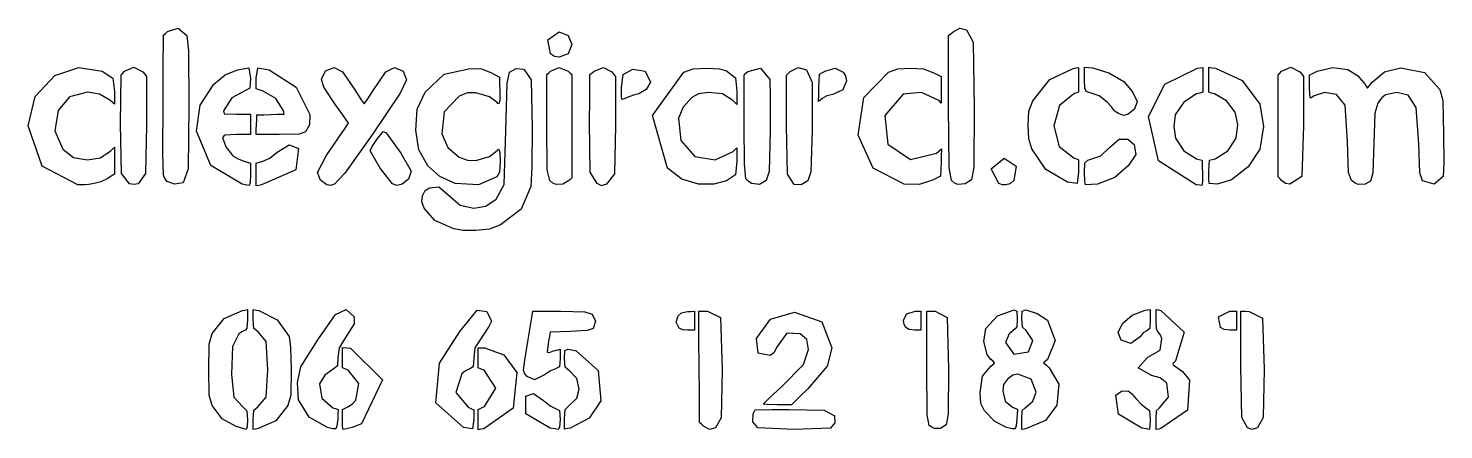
# Model space of a CAD drawing. Extents: x -42 to 232, y 10 to 87.
import ezdxf

# ---------------------------------------------------------------- set-up
doc = ezdxf.new("R2010")
doc.units = 0
doc.layers.add('Layer_1', color=7, linetype='CONTINUOUS')

msp = doc.modelspace()

# ---------------------------------------------------------------- linework, layer by layer
at = {"layer": 'Layer_1', "color": 7}
for points in [[(-14.877325, 57.53824), (-15.317539, 58.120448), (-15.593385, 58.737685), (-15.68172, 63.074159), (-15.671117, 72.598366), (-15.630589, 79.207618), (-15.59006, 85.81687), (-15.194136, 86.15734), (-14.798212, 86.49781), (-12.743899, 87.137162), (-11.077426, 85.773292), (-10.728613, 82.770899), (-10.651171, 72.135993), (-10.825523, 59.956255), (-11.791191, 57.25724), (-13.436694, 56.994573), (-14.877325, 57.53824)], [(59.186002, 82.227038), (58.673286, 84.897263), (60.847873, 86.444976), (62.61028, 85.767126), (63.291051, 84.012285), (62.621298, 82.226143), (60.892162, 81.534309), (59.956048, 81.701322), (59.186002, 82.227038)], [(137.873898, 56.918088), (137.261941, 57.202074), (136.674454, 57.743481), (136.181646, 60.216518), (136.104384, 72.092833), (136.104384, 78.905146), (136.104384, 85.717463), (136.538547, 86.082786), (136.972706, 86.448108), (138.241701, 87.135864), (139.587876, 86.865354), (140.858212, 84.453237), (141.043273, 71.784307), (140.966912, 60.319952), (140.521984, 57.875253), (139.296374, 57.088505), (137.873898, 56.918088)], [(-32.10006, 56.901313), (-39.035742, 60.499482), (-41.692266, 68.289194), (-40.362824, 73.947117), (-36.559242, 78.042117), (-31.938395, 79.534804), (-27.443393, 78.865881), (-25.347255, 77.49388), (-25.044504, 74.916438), (-25.044504, 73.68473), (-25.044504, 72.453019), (-25.503116, 72.839725), (-25.961727, 73.226429), (-27.933831, 74.409245), (-30.265616, 74.760973), (-33.715319, 73.912384), (-35.944655, 71.233195), (-36.566275, 67.336601), (-35.027399, 63.788746), (-32.968864, 62.192723), (-30.273382, 61.708195), (-27.832188, 62.104731), (-25.820616, 63.415992), (-25.43256, 63.77906), (-25.044504, 64.14213), (-25.044504, 62.842621), (-25.044504, 61.543115), (-25.044504, 60.243606), (-25.044504, 58.944096), (-25.697831, 58.529769), (-26.351157, 58.115441), (-27.657002, 57.478319), (-28.961712, 57.110157), (-30.006948, 56.965307), (-30.688949, 56.865087), (-31.278088, 56.847504), (-32.10006, 56.901313)], [(-22.171657, 57.040318), (-23.684942, 59.038091), (-23.855818, 68.687503), (-23.815161, 73.395198), (-23.774504, 78.10289), (-23.432407, 78.466855), (-23.090309, 78.83082), (-21.313491, 79.596599), (-19.566259, 78.690429), (-19.200937, 78.25627), (-18.835616, 77.82211), (-18.835616, 73.098706), (-18.835616, 68.375303), (-19.061931, 59.039253), (-20.449818, 57.057684), (-21.276491, 56.933085), (-22.171657, 57.040327), (-22.171657, 57.040321), (-22.171657, 57.040318)], [(-0.376281, 56.989609), (-6.417926, 60.628554), (-9.176478, 67.251361), (-8.520868, 72.28552), (-5.848903, 76.345351), (-3.66833, 78.118985), (-1.308419, 79.118007), (0.889239, 79.469495), (1.202162, 77.44746), (1.099656, 75.591256), (0.426051, 75.156298), (-2.343074, 73.687857), (-4.005789, 71.162639), (-3.824024, 70.609763), (-1.497968, 70.527639), (-0.147903, 70.527639), (1.202162, 70.527639), (1.202162, 69.539862), (1.202162, 68.552084), (1.202162, 67.564306), (1.202162, 66.576528), (-0.138393, 66.576528), (-1.478949, 66.576528), (-3.760911, 66.490823), (-4.16006, 66.00084), (-3.531322, 64.23109), (-2.16325, 62.509729), (-1.169617, 61.882103), (-0.034208, 61.427917), (0.583977, 61.262577), (1.202162, 61.097238), (1.202162, 59.997618), (1.202162, 58.897995), (1.139985, 57.353862), (0.990496, 56.729674), (0.501692, 56.818788), (-0.376281, 56.989609)], [(2.388712, 68.481531), (2.430437, 69.434031), (2.472162, 70.386531), (3.791362, 70.427287), (5.110562, 70.468045), (6.429762, 70.508801), (7.748961, 70.54956), (7.655101, 70.92353), (7.561241, 71.297499), (6.155201, 73.58256), (3.530496, 75.056008), (2.930773, 75.235386), (2.331051, 75.414763), (2.331051, 76.450761), (2.331051, 77.48676), (2.646264, 79.472049), (4.845979, 79.11672), (10.071995, 75.786041), (12.664804, 70.477099), (12.648218, 68.473657), (11.869972, 67.148788), (10.653486, 66.66579), (6.780495, 66.576531), (4.542878, 66.576531), (2.305261, 66.576531), (2.346986, 67.529031), (2.388712, 68.481531)], [(15.953898, 56.897187), (14.74863, 57.778967), (14.184384, 59.274212), (15.836435, 62.457831), (19.622759, 68.02469), (19.895208, 68.395992), (20.167656, 68.767292), (18.856326, 70.64628), (17.544996, 72.52527), (15.428471, 75.755673), (14.950536, 77.278068), (15.692492, 78.89092), (17.392876, 79.558751), (19.023605, 78.751254), (21.40662, 75.256326), (22.62593, 73.316178), (23.215496, 72.513555), (23.771121, 73.276114), (24.908829, 75.099055), (27.357384, 78.705144), (29.043116, 79.558751), (30.713624, 78.872457), (31.39994, 77.202003), (30.164148, 74.628328), (24.838273, 66.751283), (19.459047, 59.164456), (17.458382, 56.985305), (16.872155, 56.794215), (16.611716, 56.737184), (16.406752, 56.800037), (15.953898, 56.897187)], [(40.761023, 57.140711), (37.829902, 58.514726), (35.500121, 60.523404), (33.782827, 63.660247), (33.146467, 67.423195), (33.457532, 71.504619), (34.977496, 74.815583), (38.665782, 78.240841), (43.696486, 79.394757), (45.871455, 79.268434), (47.647598, 78.562622), (48.484324, 78.135112), (49.321051, 77.707604), (49.361626, 76.406501), (49.402198, 75.1054), (49.385914, 73.18122), (49.190537, 72.503195), (48.983739, 72.582604), (48.897723, 72.773522), (47.41696, 73.893066), (44.735056, 74.673766), (43.125441, 74.646983), (41.564766, 73.999769), (38.6563, 71.002447), (38.197248, 66.717634), (39.32351, 64.091675), (41.561693, 62.250101), (43.125159, 61.619287), (44.735056, 61.588349), (47.417239, 62.363907), (48.897723, 63.483974), (48.980626, 63.674892), (49.179946, 63.7543), (49.383137, 63.096322), (49.462168, 61.404606), (49.352821, 59.337918), (48.796078, 58.429157), (45.28728, 56.89301), (40.761023, 57.140711)], [(40.496005, 48.369749), (36.863971, 49.986425), (34.763594, 52.371844), (34.308085, 53.619444), (34.485047, 54.769945), (34.960495, 55.751288), (35.83235, 56.317824), (37.597548, 56.489895), (39.358649, 54.984045), (41.720841, 52.966348), (44.382162, 52.35414), (46.682364, 52.776404), (48.711248, 54.120414), (50.250146, 56.922437), (50.591051, 67.323503), (50.790032, 76.509551), (51.246823, 78.657567), (52.531436, 79.396871), (54.034416, 79.253042), (55.447376, 77.191242), (55.671051, 67.771265), (55.585947, 60.398605), (55.363581, 56.550265), (53.49757, 52.198534), (49.532661, 49.161936), (47.373165, 48.293747), (44.734884, 48.04893), (42.297358, 48.07969), (40.496005, 48.369749)], [(60.262787, 56.920354), (59.65083, 57.202737), (59.063342, 57.743481), (58.573103, 59.746392), (58.493273, 68.320749), (58.493273, 73.247023), (58.493273, 78.173296), (58.839639, 78.519659), (59.186002, 78.866022), (60.892162, 79.572884), (62.598323, 78.866022), (62.944688, 78.519659), (63.291051, 78.173296), (63.291051, 73.182035), (63.291051, 68.190775), (63.291051, 63.199514), (63.291051, 58.208253), (62.973551, 57.920911), (62.656051, 57.633569), (61.548431, 56.981839), (60.262787, 56.920354)], [(68.177018, 57.112093), (66.873896, 59.355568), (66.731086, 68.929604), (66.774957, 73.563366), (66.818829, 78.197127), (67.214753, 78.537532), (67.610677, 78.877937), (69.402325, 79.570152), (71.027076, 78.690429), (71.392398, 78.25627), (71.757718, 77.82211), (71.757718, 73.098706), (71.757718, 68.375303), (71.5229, 58.995074), (70.030845, 57.011571), (69.388733, 56.793888), (69.105049, 56.709797), (68.82071, 56.832527), (68.177018, 57.112093)], [(87.784652, 57.008204), (84.5691, 58.003351), (81.792276, 60.097863), (78.918401, 70.291101), (84.966706, 78.664055), (86.782938, 79.287978), (89.396607, 79.416127), (91.840524, 79.30639), (93.206607, 78.888205), (94.909854, 77.584299), (95.182162, 74.96097), (95.182162, 73.693597), (95.182162, 72.426225), (94.799585, 72.808802), (94.417007, 73.19138), (92.423138, 74.44763), (89.628986, 74.707641), (87.767809, 74.477057), (86.524541, 73.74256), (84.813544, 71.904415), (83.932116, 69.73915), (84.35677, 65.418751), (87.085593, 62.380482), (91.021879, 61.736832), (94.473906, 63.302615), (94.828035, 63.656745), (95.182162, 64.010872), (95.182162, 62.727565), (95.182162, 61.444258), (94.913546, 58.817909), (93.206607, 57.656669), (90.714556, 57.025008), (87.784652, 57.008204)], [(98.050437, 57.142807), (97.361911, 57.561812), (96.897718, 58.068341), (96.670173, 60.947149), (96.593273, 68.351209), (96.593273, 73.208212), (96.593273, 78.065216), (96.939314, 78.438599), (97.285353, 78.811985), (99.784905, 79.429761), (101.530133, 77.26195), (101.629154, 73.96628), (101.619389, 67.374941), (101.460337, 59.474719), (100.87487, 57.737469), (99.570359, 56.940928), (98.050437, 57.142807)], [(106.289582, 56.97252), (104.975025, 58.91214), (104.777718, 68.294172), (104.777718, 73.182419), (104.777718, 78.070669), (105.149737, 78.442692), (105.521757, 78.814711), (107.04543, 79.543872), (108.644436, 79.134542), (109.726784, 76.643435), (109.742108, 67.434933), (109.487222, 59.404404), (108.9247, 57.633273), (107.641557, 56.897348), (106.289582, 56.97252)], [(111.046187, 75.649081), (111.086954, 76.968916), (111.127718, 78.288753), (111.762718, 78.61095), (112.397718, 78.933143), (114.214066, 79.409969), (115.713829, 78.641971), (116.198986, 77.931313), (116.348829, 76.956729), (115.690167, 75.211775), (113.74037, 74.363288), (112.603861, 74.055143), (111.701049, 73.588656), (111.332854, 73.299031), (110.964655, 73.009409), (111.005422, 74.329246), (111.046187, 75.649081)], [(127.504119, 57.031561), (121.543643, 60.093545), (118.64517, 66.45088), (119.717061, 73.790015), (124.508139, 78.642993), (126.274218, 79.28519), (128.766607, 79.417639), (131.269444, 79.283409), (133.070496, 78.620771), (133.881884, 78.222335), (134.693273, 77.823902), (134.693273, 76.539684), (134.693273, 75.255466), (134.693273, 73.971247), (134.693273, 72.687026), (134.375773, 72.97734), (134.058273, 73.267653), (130.854653, 74.751691), (127.33134, 74.410952), (123.793148, 70.295783), (124.388745, 64.722455), (128.762495, 61.759681), (133.738851, 62.974786), (134.227169, 63.403532), (134.715487, 63.832281), (134.674655, 62.50751), (134.633823, 61.18274), (134.592994, 59.857966), (134.552162, 58.533195), (133.776051, 58.157712), (132.99994, 57.78223), (130.442578, 56.96008), (127.504119, 57.031561)], [(159.045111, 57.39041), (154.86678, 59.852144), (152.159868, 63.811597), (151.617341, 65.793071), (151.485496, 68.410976), (151.626141, 71.08964), (152.386668, 73.135587), (155.656379, 77.253483), (160.163829, 79.394737), (160.692996, 79.489536), (161.222162, 79.584331), (161.222162, 78.389436), (161.222162, 77.194541), (161.222162, 75.999643), (161.222162, 74.804748), (160.751816, 74.64952), (160.281468, 74.494293), (157.509134, 72.199569), (156.433339, 68.269865), (157.454171, 64.309398), (160.363013, 62.023036), (160.792589, 61.873287), (161.222162, 61.723537), (161.222162, 60.537896), (161.222162, 59.352255), (160.956825, 57.114989), (159.045111, 57.39041)], [(168.912718, 70.666177), (168.26493, 71.028093), (167.995496, 71.338405), (167.63247, 71.894636), (166.759664, 72.847802), (165.184672, 74.055886), (162.703829, 74.926507), (162.43543, 75.553385), (162.351051, 77.331602), (162.351051, 78.484661), (162.351051, 79.637722), (163.135677, 79.556741), (163.9203, 79.47576), (167.063965, 78.552194), (169.947937, 76.857689), (171.654193, 74.849345), (172.511051, 72.998374), (171.988367, 71.534385), (170.784179, 70.558241), (170.142067, 70.340557), (169.858382, 70.256466), (169.568865, 70.381372), (168.912718, 70.666177)], [(183.941051, 56.897424), (176.647433, 61.487799), (174.729281, 70.116419), (177.89205, 76.340633), (184.152718, 79.406664), (184.681884, 79.495499), (185.211051, 79.584331), (185.211051, 78.383933), (185.211051, 77.183532), (185.211051, 75.983133), (185.211051, 74.782732), (184.611577, 74.621309), (184.012101, 74.459887), (181.520132, 72.844495), (179.882272, 70.386531), (179.583433, 68.13168), (179.911573, 65.903719), (181.561599, 63.431269), (183.957285, 61.880308), (184.513612, 61.749092), (185.06994, 61.617873), (185.110713, 60.388095), (185.151482, 59.158314), (185.143665, 57.433671), (185.010369, 56.741039), (184.604412, 56.80442), (183.941051, 56.897424)], [(186.444196, 57.11636), (186.376462, 57.968195), (186.397234, 59.537692), (186.439141, 60.577968), (186.481045, 61.618248), (187.037373, 61.749371), (187.593701, 61.880495), (190.024616, 63.458001), (191.677132, 65.904639), (191.954858, 68.562856), (191.457848, 70.950976), (189.754883, 73.124355), (187.484817, 74.474447), (186.912377, 74.628588), (186.339934, 74.782732), (186.339934, 75.985383), (186.339934, 77.188036), (186.339934, 78.390689), (186.339934, 79.59334), (187.010212, 79.498132), (187.68049, 79.402927), (192.816201, 77.0455), (196.240631, 72.468008), (196.962889, 68.123933), (196.234084, 63.772013), (193.968957, 60.358394), (190.735046, 57.857126), (187.998413, 57.001352), (186.444182, 57.11636), (186.444187, 57.11636), (186.444196, 57.11636)], [(200.42969, 57.709267), (200.087594, 58.073413), (199.745496, 58.437561), (199.745496, 63.353711), (199.745496, 68.269865), (199.745496, 73.186015), (199.745496, 78.102168), (200.087594, 78.466314), (200.42969, 78.830462), (202.206397, 79.596647), (203.953742, 78.690432), (204.319065, 78.256272), (204.684384, 77.822113), (204.684384, 73.098709), (204.684384, 68.375306), (204.339464, 58.461259), (202.029387, 56.980976), (201.170867, 57.160387), (200.42969, 57.709267)], [(215.232234, 56.920089), (214.611701, 57.193678), (213.962234, 57.723731), (213.361834, 59.241068), (213.151051, 65.258141), (212.721049, 72.277273), (211.028195, 74.360711), (208.748582, 74.711288), (206.705414, 74.096574), (206.28728, 73.76853), (206.002718, 73.632087), (205.868922, 74.287892), (205.813273, 75.86462), (205.813273, 76.980885), (205.813273, 78.097153), (206.546535, 78.462551), (207.279796, 78.827953), (210.305949, 79.560249), (213.230672, 79.178188), (215.090694, 77.979666), (216.541474, 76.380288), (216.785833, 75.978471), (217.03019, 75.576657), (217.484853, 76.150714), (217.939516, 76.724774), (220.315451, 78.722357), (223.484748, 79.499233), (228.006286, 78.613188), (231.006444, 75.333974), (231.558157, 73.156918), (231.728272, 66.609294), (231.744049, 61.155364), (231.653241, 58.498976), (229.909954, 57.009147), (227.651412, 57.642987), (227.121184, 59.187965), (226.916979, 64.785986), (226.455901, 71.834523), (224.872048, 74.191113), (222.667034, 74.751171), (220.488425, 74.292506), (219.73485, 73.622573), (219.036711, 72.669729), (218.452141, 70.720699), (218.233998, 64.841305), (218.028579, 59.189703), (217.579169, 57.603755), (216.57448, 56.982082), (215.232234, 56.920089)], [(72.886607, 75.716295), (73.204157, 78.175371), (75.073829, 79.215134), (77.446965, 78.877156), (78.531051, 76.728838), (77.686922, 75.304098), (76.224426, 74.472556), (75.399237, 74.30419), (74.337455, 73.908111), (73.436181, 73.51385), (72.996899, 73.349865), (72.919006, 74.045003), (72.886607, 75.716295)], [(28.652653, 57.041247), (26.257947, 60.128417), (24.344384, 63.469112), (24.727563, 64.256543), (25.648824, 65.651745), (26.841475, 67.155129), (27.448397, 66.957585), (30.24987, 63.004772), (32.246607, 59.498245), (31.730239, 57.997111), (30.519734, 57.011571), (29.500054, 56.740898), (28.652653, 57.041247)], [(162.553622, 56.872475), (162.410558, 57.659362), (162.351051, 59.26677), (162.44752, 61.151351), (162.986051, 61.628501), (165.513148, 62.515001), (167.196855, 64.065366), (169.060577, 65.716233), (170.743801, 65.713326), (171.95515, 64.683627), (172.262267, 62.718703), (170.777848, 60.537989), (168.198958, 58.311033), (164.8712, 57.021841), (162.553622, 56.872475)], [(2.331051, 58.885205), (2.331051, 59.99122), (2.331051, 61.097238), (2.977031, 61.270011), (3.623011, 61.442785), (4.96281, 62.048558), (6.401946, 63.194651), (8.708503, 64.619509), (10.522746, 63.887701), (10.018039, 59.805334), (3.389384, 56.850408), (2.860218, 56.761791), (2.331051, 56.673173), (2.331051, 57.77919), (2.331051, 58.885205)], [(145.792718, 57.109406), (144.344794, 59.994931), (146.828829, 62.060973), (149.14775, 60.506182), (148.676749, 57.727738), (148.107888, 57.200336), (147.712055, 56.980973), (147.409109, 56.942545), (147.063579, 56.850152), (146.535219, 56.872334), (145.792718, 57.109406)], [(-1.515155, 10.14764), (-4.225952, 11.672741), (-6.158402, 14.248188), (-6.743609, 16.219281), (-6.83615, 21.138751), (-6.73358, 26.046141), (-6.167411, 28.121391), (-3.853831, 31.04503), (-0.343055, 32.588684), (0.147331, 32.68068), (0.637718, 32.772679), (0.637718, 31.769198), (0.637718, 30.765715), (0.553041, 29.181833), (0.236039, 28.758751), (-0.297425, 28.548577), (-1.015944, 28.043269), (-2.226561, 25.629778), (-2.425494, 20.221212), (-1.997718, 15.81926), (-0.26679, 13.94209), (0.492502, 13.187794), (0.626847, 11.472645), (0.572347, 10.131892), (0.426051, 9.583478), (-0.231491, 9.755746), (-1.515155, 10.14764)], [(1.766607, 11.543003), (1.884054, 13.296873), (2.625753, 13.948524), (4.260958, 15.820081), (4.587336, 21.138751), (4.254575, 26.615643), (2.689936, 28.476528), (1.897595, 29.098439), (1.772714, 30.83627), (1.76966, 31.804476), (1.766607, 32.772679), (2.295773, 32.67457), (2.82494, 32.576461), (6.391295, 30.812956), (8.730135, 27.540696), (8.979008, 25.427766), (9.080156, 21.138751), (8.999886, 16.225022), (8.430607, 14.224312), (6.094954, 11.252484), (2.683829, 9.750582), (2.225218, 9.666169), (1.766607, 9.581756), (1.766607, 10.562394), (1.766607, 11.543003)], [(16.104402, 9.963603), (12.56876, 11.961793), (10.518922, 15.340952), (10.30137, 18.66244), (10.925751, 21.703195), (14.245927, 26.902383), (17.681394, 31.822583), (19.722366, 32.785836), (21.269336, 31.362547), (21.25268, 30.003588), (19.564631, 27.372901), (18.337094, 25.391913), (18.135495, 23.522219), (18.013292, 21.860029), (17.181493, 21.275786), (15.565524, 20.06288), (14.576574, 18.434032), (15.027377, 15.65688), (17.169256, 13.793866), (17.664679, 13.630375), (18.160102, 13.466856), (18.118671, 12.53857), (18.077241, 11.610285), (17.935821, 10.27766), (17.712161, 9.68076), (17.123464, 9.733761), (16.104402, 9.963603)], [(42.351068, 9.962587), (37.029455, 14.768549), (37.719646, 22.430194), (41.656198, 28.53827), (44.997474, 32.641468), (46.866706, 32.410644), (47.768829, 30.50841), (47.271412, 29.47106), (46.075496, 27.653235), (44.603196, 25.340543), (44.382162, 23.37272), (44.275192, 21.695095), (43.575159, 21.288574), (42.79158, 20.939437), (42.040892, 20.348926), (40.879034, 16.765125), (43.260095, 13.905175), (43.821127, 13.657666), (44.382162, 13.410129), (44.382162, 12.449501), (44.382162, 11.488873), (44.148558, 9.71711), (42.351068, 9.962587)], [(54.670446, 19.855924), (54.181208, 20.492352), (53.977718, 21.049724), (54.237915, 23.001143), (54.863495, 26.989217), (55.306383, 29.708428), (55.749272, 32.427639), (58.465751, 32.427639), (61.18223, 32.427639), (65.826781, 32.341977), (67.257933, 31.907174), (67.894908, 30.529481), (67.420611, 29.098089), (66.286363, 28.691113), (63.04311, 28.521015), (61.094391, 28.472704), (59.145675, 28.424391), (58.982573, 27.539212), (58.819474, 26.65403), (58.516571, 24.563029), (58.987162, 24.476446), (59.563954, 24.709706), (60.257162, 24.915087), (60.645218, 25.007851), (61.033273, 25.100614), (61.033273, 24.198344), (61.033273, 23.296071), (60.922507, 21.702591), (60.176187, 21.320112), (59.188945, 20.907427), (58.018937, 20.155946), (56.125511, 19.211811), (54.670446, 19.855924)], [(84.073032, 29.183755), (83.442, 30.349733), (83.821332, 31.544332), (84.529267, 32.15197), (85.685559, 32.372547), (86.341639, 32.415558), (86.997718, 32.458565), (86.997718, 31.533613), (86.997718, 30.608658), (86.997718, 29.683703), (86.997718, 28.758751), (86.372796, 28.758751), (85.747877, 28.758751), (84.728095, 28.87729), (84.073032, 29.183755)], [(88.777343, 10.248506), (88.381419, 10.588951), (87.985496, 10.929396), (87.945364, 16.303954), (87.905234, 21.678515), (87.865105, 27.053076), (87.824976, 32.427639), (88.676494, 32.427639), (89.528012, 32.427639), (92.061101, 31.244434), (92.350965, 21.209306), (92.179603, 11.83197), (91.037938, 9.895954), (89.900255, 9.606535), (88.777343, 10.248506)], [(100.262162, 14.487851), (101.347126, 15.55149), (103.955658, 17.936815), (108.084719, 22.144495), (109.054471, 25.067998), (108.68382, 26.965347), (107.418793, 28.053277), (104.845561, 28.177088), (102.994181, 25.6587), (102.351245, 24.407987), (101.64235, 23.856599), (99.279191, 24.366063), (98.96841, 27.174524), (101.670798, 30.888284), (106.319879, 32.262514), (111.575957, 30.393607), (113.515679, 25.372084), (112.610223, 21.812443), (108.874602, 17.44968), (107.324714, 15.907553), (105.774823, 14.365423), (104.396659, 14.365423), (103.018491, 14.365423), (101.071835, 14.401378), (100.262162, 14.487851)], [(127.822571, 29.274862), (127.492698, 29.897571), (127.355496, 30.669971), (127.96903, 31.962932), (129.676071, 32.427639), (130.209118, 32.427639), (130.742162, 32.427639), (130.742162, 31.510417), (130.742162, 30.593195), (130.742162, 29.675973), (130.742162, 28.758751), (130.129034, 28.758751), (129.515904, 28.758751), (128.476643, 28.885875), (127.822571, 29.274862)], [(133.282162, 9.761983), (132.838103, 10.002465), (132.36494, 10.353775), (131.947632, 12.395286), (131.871051, 21.605826), (131.871051, 27.016731), (131.871051, 32.427639), (132.695848, 32.427639), (133.520643, 32.427639), (135.833135, 31.250855), (136.104384, 21.218349), (136.026358, 12.556858), (135.610496, 10.457605), (134.505562, 9.776433), (133.282162, 9.761983)], [(147.312411, 9.970038), (145.012404, 11.128052), (143.018829, 13.216863), (142.305281, 14.587645), (142.172162, 16.717785), (142.637795, 19.923101), (144.238252, 21.851133), (144.953905, 22.434969), (144.754882, 22.713632), (144.210106, 23.193901), (143.575792, 24.08939), (142.882942, 26.565421), (143.264328, 29.137724), (145.548785, 31.586042), (148.766572, 32.709862), (149.275109, 32.424397), (149.368829, 30.875417), (149.282957, 29.43653), (148.970582, 29.040973), (147.779003, 28.083954), (147.111051, 26.376693), (148.720824, 24.115123), (151.541412, 24.586098), (152.360887, 26.764949), (151.066497, 28.699856), (150.342687, 29.369446), (150.217279, 30.945973), (150.317172, 32.479004), (150.991607, 32.707104), (153.188227, 32.021708), (155.21147, 30.69725), (156.688776, 26.798201), (155.193944, 23.138656), (154.824571, 22.798054), (154.455199, 22.457451), (155.004615, 21.98717), (155.554031, 21.516889), (157.385261, 18.332059), (156.98952, 14.290916), (154.791777, 11.332437), (151.132723, 9.750582), (150.67411, 9.666169), (150.215496, 9.581756), (150.215496, 10.569478), (150.215496, 11.557227), (150.318586, 13.263345), (150.87552, 13.78365), (152.363836, 15.033384), (153.037718, 16.799976), (152.05228, 19.32052), (149.495733, 20.292084), (148.480551, 20.090069), (147.506162, 19.332528), (146.72067, 18.309738), (146.546607, 17.064822), (147.020859, 15.083393), (148.451426, 13.894479), (148.922813, 13.697516), (149.394204, 13.500581), (149.352584, 12.563857), (149.310962, 11.627162), (149.169267, 10.282599), (148.945496, 9.68076), (148.34936, 9.735652), (147.312411, 9.970038)], [(169.455801, 26.87194), (168.879926, 28.307384), (169.663468, 30.090063), (171.547429, 31.703982), (174.040176, 32.619672), (174.545614, 32.701691), (175.051051, 32.783714), (175.051051, 31.792769), (175.051051, 30.801828), (174.950112, 29.08783), (174.368807, 28.648709), (173.71264, 28.245702), (173.093095, 27.517227), (171.330072, 26.203107), (169.455801, 26.87194)], [(176.17994, 11.557227), (176.283448, 13.266196), (176.848434, 13.786867), (178.574037, 15.847936), (178.279476, 18.537568), (176.982411, 19.590584), (175.276733, 20.014022), (172.699183, 21.518368), (174.579475, 23.566505), (176.973642, 24.918011), (177.275137, 27.19811), (176.9556, 27.969448), (176.585699, 28.381213), (176.269167, 28.969249), (176.17994, 30.658668), (176.17994, 31.719541), (176.17994, 32.780417), (176.638551, 32.689564), (177.097162, 32.598711), (181.630741, 28.426747), (179.903978, 22.826665), (179.436629, 22.353695), (179.477755, 22.091372), (181.273571, 20.823599), (182.633597, 19.099452), (182.26105, 13.32137), (177.097162, 9.749763), (176.638551, 9.665774), (176.17994, 9.581756), (176.17994, 10.569506), (176.17994, 11.557227)], [(188.597718, 29.323195), (188.221219, 31.374747), (190.432162, 32.427639), (191.067162, 32.427639), (191.702162, 32.427639), (191.702162, 31.510417), (191.702162, 30.593195), (191.702162, 29.675973), (191.702162, 28.758751), (191.067162, 28.758751), (190.432162, 28.758751), (189.328752, 28.892022), (188.597718, 29.323195)], [(193.818829, 9.908513), (192.72263, 11.931313), (192.557804, 21.773751), (192.553316, 27.100695), (192.548829, 32.427639), (193.360218, 32.425382), (194.171607, 32.423124), (196.730888, 31.119912), (197.064384, 21.170388), (196.875369, 11.930918), (195.749985, 9.880799), (194.733254, 9.594456), (193.818829, 9.908457), (193.818829, 9.908372), (193.818829, 9.908513)], [(18.982162, 11.519946), (18.982162, 12.496124), (18.982162, 13.472274), (19.502223, 13.730846), (20.022284, 13.98939), (20.913369, 14.569046), (21.595173, 15.236519), (22.17711, 18.499075), (20.117091, 21.02887), (19.549626, 21.279235), (18.982162, 21.5296), (18.982162, 22.509961), (18.982162, 23.490325), (18.982162, 24.470689), (18.982162, 25.451053), (19.777909, 25.368923), (20.573656, 25.286794), (26.731798, 19.16928), (22.651051, 10.652592), (20.887014, 9.97698), (19.139411, 9.567645), (19.028354, 10.141121), (18.982162, 11.519946)], [(45.228829, 11.505242), (45.228829, 12.486839), (45.228829, 13.468408), (45.837653, 13.763132), (46.44648, 14.057857), (48.624913, 17.582635), (46.380358, 21.021547), (45.804593, 21.275575), (45.228829, 21.5296), (45.228829, 22.490222), (45.228829, 23.450842), (45.228829, 24.411464), (45.228829, 25.372084), (45.828551, 25.370673), (46.428273, 25.369262), (50.205722, 23.991142), (52.699844, 20.610329), (51.967175, 13.689472), (46.287162, 9.724278), (45.757996, 9.633149), (45.228829, 9.541991), (45.228829, 10.523588), (45.228829, 11.505157), (45.228829, 11.505214), (45.228829, 11.505242)], [(61.890811, 11.65163), (62.02238, 13.459998), (62.784448, 14.224312), (64.251451, 15.629606), (64.75174, 17.369791), (64.259082, 19.428439), (62.850206, 20.904255), (62.010747, 21.643101), (61.87994, 23.283295), (61.976406, 24.827181), (62.543382, 25.089862), (63.293741, 24.994005), (64.16616, 24.763545), (68.397106, 21.006696), (68.922623, 15.148657), (66.644853, 11.794604), (63.01508, 9.850996), (62.447509, 9.747195), (61.87994, 9.643422), (61.885359, 10.647512), (61.890777, 11.65163), (61.89078, 11.65163), (61.890811, 11.65163)], [(59.13313, 9.865248), (54.432496, 12.612202), (54.4391, 16.038267), (55.930377, 16.535365), (57.81903, 15.207422), (59.130729, 14.152712), (60.174632, 13.619933), (60.925239, 13.225697), (61.033262, 11.507923), (60.951003, 10.027272), (60.680484, 9.598548), (60.080423, 9.689622), (59.13313, 9.865248)], [(173.449835, 9.862398), (168.919782, 12.523076), (168.412245, 16.245929), (169.487198, 16.986604), (170.784342, 17.05712), (171.434345, 16.543865), (172.31877, 15.525167), (173.308179, 14.449243), (174.210591, 13.79841), (174.937299, 13.234643), (175.051051, 11.508967), (174.988875, 10.146991), (174.839384, 9.598548), (174.343893, 9.688775), (173.449835, 9.862398)], [(99.223917, 9.903123), (98.250208, 11.046518), (98.335273, 12.580452), (98.526222, 12.979034), (98.717171, 13.377645), (101.96092, 13.419978), (105.204666, 13.462312), (112.086068, 13.317475), (114.038007, 12.252482), (114.106088, 10.898379), (113.276448, 9.867026), (106.283354, 9.58328), (99.223917, 9.903123)]]:
    msp.add_lwpolyline(points, dxfattribs=at)

doc.saveas('drawing.dxf')
